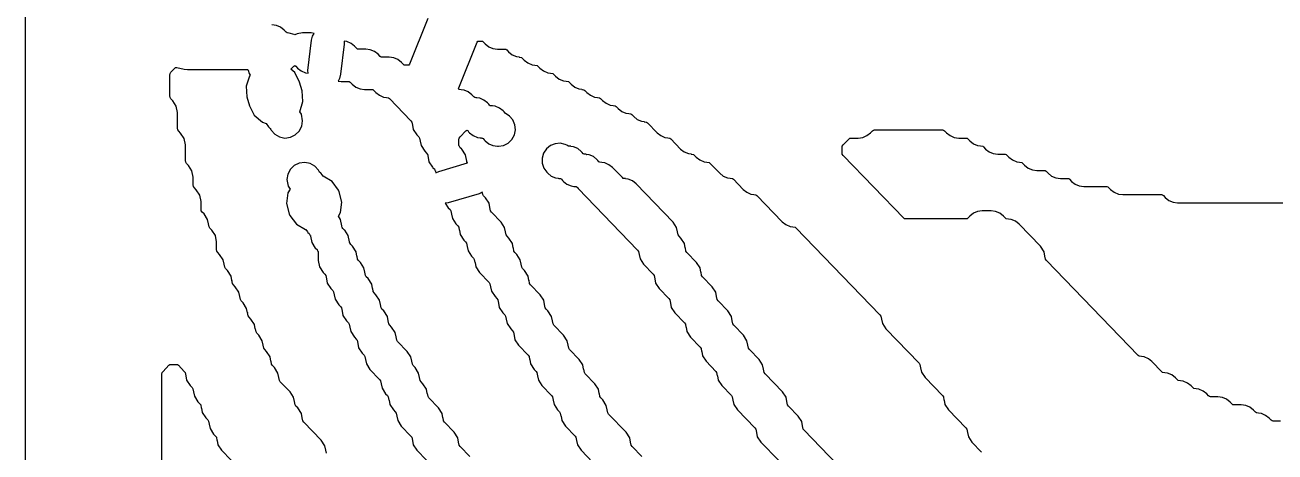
# Model space of a CAD drawing. Header units: millimetres. Extents: x 0 to 63, y 0 to 126.
# Drawn here: x 0 to 36.52, y 57.13 to 69.61 of the extents above; entities that cross this region are included whole.
import ezdxf

# ---------------------------------------------------------------- set-up
doc = ezdxf.new("R2010")
doc.units = ezdxf.units.MM
doc.layers.add('CUT', color=1, linetype='Continuous')

msp = doc.modelspace()

# ---------------------------------------------------------------- linework, layer by layer
at = {"layer": 'CUT'}
msp.add_lwpolyline([(63.2679, 123), (50.134, 123), (50.134, 126), (42.134, 126), (42.134, 123), (21.134, 123), (21.134, 126), (13.134, 126), (13.134, 123), (0, 123), (0, 3), (13.134, 3), (13.134, 0), (21.134, 0), (21.134, 3), (42.134, 3), (42.134, 0), (50.134, 0), (50.134, 3), (63.2679, 3)], close=True, dxfattribs=at)
for points in [[(11.7679, 69.8018), (11.2297, 68.4691), (11.2124, 68.4396), (11.1786, 68.4346), (11.1133, 68.4346), (11.0816, 68.4389), (11.0565, 68.4587), (10.9988, 68.5184), (10.8942, 68.601), (10.7714, 68.6531), (10.6393, 68.6709), (10.4018, 68.6709), (10.3714, 68.695), (10.3137, 68.7547), (10.209, 68.8373), (10.0863, 68.8894), (9.9542, 68.9072), (9.7167, 68.9072), (9.6862, 68.9312), (9.6285, 68.9909), (9.5239, 69.0736), (9.4012, 69.1257), (9.3233, 69.1362), (9.3244, 69.0558), (9.221, 68.1742), (9.1903, 68.0527), (9.1464, 67.9741), (9.2365, 67.962), (9.4739, 67.962), (9.5044, 67.9379), (9.5621, 67.8783), (9.6667, 67.7956), (9.7895, 67.7435), (9.9216, 67.7257), (10.1591, 67.7257), (10.1895, 67.7017), (10.2472, 67.642), (10.3519, 67.5593), (10.4746, 67.5072), (10.5567, 67.4962), (10.5564, 67.4939), (10.6212, 67.4852), (10.6463, 67.4654), (11.2747, 66.8152), (11.2995, 66.7771), (11.3174, 66.6851), (11.32, 66.6856), (11.3446, 66.559), (11.4486, 66.399), (11.5031, 66.3427), (11.5279, 66.3045), (11.5457, 66.2126), (11.5484, 66.2131), (11.573, 66.0865), (11.677, 65.9264), (11.7314, 65.8701), (11.7592, 65.8274), (11.7668, 65.819), (11.7649, 65.8073), (11.7649, 65.8013), (11.8014, 65.6139), (11.9054, 65.4538), (11.9174, 65.4414), (11.9594, 65.4102), (11.9756, 65.3732), (11.9876, 65.3548), (11.9952, 65.3464), (11.9933, 65.3348), (11.9933, 65.3287), (11.9998, 65.2951), (12.0874, 65.3341), (12.9272, 65.5826), (12.9245, 65.5888), (12.9125, 65.6072), (12.9049, 65.6156), (12.9068, 65.6273), (12.9068, 65.6333), (12.8704, 65.8207), (12.7663, 65.9808), (12.7543, 65.9932), (12.7123, 66.0244), (12.6962, 66.0614), (12.6842, 66.0798), (12.6766, 66.0882), (12.6784, 66.0998), (12.6784, 66.2598), (12.6871, 66.3045), (12.7119, 66.3427), (12.8789, 66.5154), (12.909, 66.5379), (12.9098, 66.5379), (12.9343, 66.5253), (12.9595, 66.4897), (12.9878, 66.4605), (13.0924, 66.3779), (13.2152, 66.3258), (13.2972, 66.3148), (13.2969, 66.3125), (13.3099, 66.3107), (13.3243, 66.3111), (13.3473, 66.308), (13.3624, 66.308), (13.3837, 66.2946), (13.3885, 66.2926), (13.4163, 66.2535), (13.4445, 66.2242), (13.5492, 66.1416), (13.6719, 66.0895), (13.8041, 66.0717), (13.8292, 66.0717), (13.9791, 66.0947), (14.1152, 66.1616), (14.225, 66.2662), (14.2984, 66.3989), (14.3286, 66.5476), (14.3129, 66.6984), (14.2526, 66.8376), (14.1535, 66.9523), (14.0244, 67.032), (14.0238, 67.0323), (13.996, 67.0714), (13.9677, 67.1007), (13.8631, 67.1833), (13.7404, 67.2354), (13.6583, 67.2464), (13.6586, 67.2487), (13.6457, 67.2504), (13.6313, 67.2501), (13.6082, 67.2532), (13.5931, 67.2532), (13.5718, 67.2666), (13.571, 67.2669), (13.5521, 67.2944), (13.511, 67.3369), (13.4064, 67.4196), (13.2836, 67.4717), (13.2016, 67.4827), (13.2019, 67.485), (13.1971, 67.4856), (13.1831, 67.4852), (13.1515, 67.4895), (13.1424, 67.4895), (13.1119, 67.5135), (13.0542, 67.5732), (12.9496, 67.6559), (12.8269, 67.708), (12.7448, 67.719), (12.7451, 67.7213), (12.6802, 67.73), (12.674, 67.7349), (12.6675, 67.7439), (12.6754, 67.7763), (13.2137, 69.109), (13.231, 69.1384), (13.2648, 69.1435), (13.3301, 69.1435), (13.3618, 69.1392), (13.3868, 69.1194), (13.4445, 69.0597), (13.5492, 68.977), (13.6719, 68.925), (13.8041, 68.9072), (14.0152, 68.9072), (14.0469, 68.9029), (14.072, 68.8831), (14.1297, 68.8234), (14.2343, 68.7407), (14.3571, 68.6887), (14.4391, 68.6776), (14.4388, 68.6754), (14.5037, 68.6666), (14.5287, 68.6468), (14.5864, 68.5871), (14.6911, 68.5045), (14.8138, 68.4524), (14.8959, 68.4413), (14.8956, 68.4391), (14.9604, 68.4303), (14.9855, 68.4105), (15.0432, 68.3508), (15.1478, 68.2682), (15.2706, 68.2161), (15.3526, 68.2051), (15.3523, 68.2028), (15.4172, 68.1941), (15.4423, 68.1742), (15.5, 68.1145), (15.6046, 68.0319), (15.7273, 67.9798), (15.8094, 67.9688), (15.8091, 67.9665), (15.8739, 67.9578), (15.899, 67.9379), (15.9567, 67.8783), (16.0614, 67.7956), (16.1841, 67.7435), (16.2662, 67.7325), (16.2658, 67.7302), (16.3307, 67.7215), (16.3558, 67.7017), (16.4135, 67.642), (16.5181, 67.5593), (16.6409, 67.5072), (16.7229, 67.4962), (16.7226, 67.4939), (16.7875, 67.4852), (16.8125, 67.4654), (16.8702, 67.4057), (16.9749, 67.323), (17.0976, 67.2709), (17.1797, 67.2599), (17.1794, 67.2576), (17.2442, 67.2489), (17.2693, 67.2291), (17.327, 67.1694), (17.4316, 67.0867), (17.5544, 67.0347), (17.6364, 67.0236), (17.6361, 67.0213), (17.701, 67.0126), (17.7261, 66.9928), (17.7838, 66.9331), (17.8884, 66.8504), (18.0111, 66.7984), (18.0932, 66.7873), (18.0929, 66.7851), (18.1577, 66.7763), (18.1828, 66.7565), (18.4689, 66.4605), (18.5735, 66.3779), (18.6963, 66.3258), (18.7783, 66.3148), (18.778, 66.3125), (18.8429, 66.3038), (18.868, 66.2839), (19.154, 65.988), (19.2587, 65.9053), (19.3814, 65.8532), (19.4635, 65.8422), (19.4632, 65.8399), (19.528, 65.8312), (19.5531, 65.8114), (19.6108, 65.7517), (19.7154, 65.669), (19.8382, 65.6169), (19.9202, 65.6059), (19.9199, 65.6036), (19.9848, 65.5949), (20.0099, 65.5751), (20.2959, 65.2791), (20.4006, 65.1964), (20.5233, 65.1444), (20.6054, 65.1333), (20.6051, 65.131), (20.6699, 65.1223), (20.695, 65.1025), (20.9811, 64.8065), (21.0857, 64.7239), (21.2085, 64.6718), (21.2905, 64.6607), (21.2902, 64.6585), (21.3551, 64.6497), (21.3801, 64.6299), (22.123, 63.8614), (22.2276, 63.7787), (22.3504, 63.7266), (22.4324, 63.7156), (22.4321, 63.7133), (22.497, 63.7046), (22.522, 63.6848), (24.9775, 61.1443), (25.0023, 61.1062), (25.0202, 61.0142), (25.0228, 61.0148), (25.0474, 60.8882), (25.1514, 60.7281), (26.1194, 59.7266), (26.1442, 59.6885), (26.1621, 59.5965), (26.1647, 59.597), (26.1893, 59.4704), (26.2933, 59.3103), (26.8045, 58.7815), (26.8293, 58.7433), (26.8472, 58.6514), (26.8498, 58.6519), (26.8744, 58.5253), (26.9785, 58.3652), (27.4897, 57.8363), (27.5144, 57.7982), (27.5323, 57.7062), (27.535, 57.7067), (27.5596, 57.5801), (27.6636, 57.4201), (27.9464, 57.1275)], [(8.8047, 57.0963), (8.7868, 57.1883), (8.7842, 57.1878), (8.7595, 57.3144), (8.6555, 57.4745), (8.1443, 58.0033), (8.1195, 58.0415), (8.1016, 58.1334), (8.099, 58.1329), (8.0744, 58.2595), (7.9704, 58.4196), (7.9159, 58.4759), (7.8911, 58.5141), (7.8733, 58.606), (7.8706, 58.6055), (7.846, 58.7321), (7.742, 58.8922), (7.4592, 59.1848), (7.4344, 59.2229), (7.4165, 59.3149), (7.4139, 59.3144), (7.3893, 59.441), (7.2852, 59.601), (7.2308, 59.6573), (7.206, 59.6955), (7.1881, 59.7874), (7.1855, 59.7869), (7.1609, 59.9135), (7.0568, 60.0736), (7.0024, 60.1299), (6.9776, 60.1681), (6.9597, 60.26), (6.9571, 60.2595), (6.9325, 60.3861), (6.8285, 60.5462), (6.774, 60.6025), (6.7492, 60.6406), (6.7314, 60.7326), (6.7287, 60.7321), (6.7041, 60.8587), (6.6001, 61.0188), (6.5457, 61.0751), (6.5209, 61.1132), (6.503, 61.2052), (6.5004, 61.2047), (6.4757, 61.3313), (6.3717, 61.4913), (6.3173, 61.5476), (6.2925, 61.5858), (6.2746, 61.6777), (6.272, 61.6772), (6.2474, 61.8038), (6.1433, 61.9639), (6.0889, 62.0202), (6.0641, 62.0584), (6.0462, 62.1503), (6.0436, 62.1498), (6.019, 62.2764), (5.9149, 62.4365), (5.8605, 62.4928), (5.8357, 62.5309), (5.8178, 62.6229), (5.8152, 62.6224), (5.7906, 62.749), (5.6866, 62.9091), (5.6321, 62.9654), (5.6073, 63.0035), (5.5987, 63.0482), (5.5987, 63.2704), (5.5622, 63.4578), (5.4582, 63.6179), (5.4038, 63.6742), (5.379, 63.7124), (5.3611, 63.8043), (5.3585, 63.8038), (5.3338, 63.9304), (5.2298, 64.0905), (5.1754, 64.1468), (5.1506, 64.1849), (5.1419, 64.2296), (5.1419, 64.4519), (5.1055, 64.6393), (5.0014, 64.7994), (4.947, 64.8557), (4.9222, 64.8938), (4.9135, 64.9385), (4.9135, 65.1607), (4.8771, 65.3481), (4.773, 65.5082), (4.7186, 65.5645), (4.6938, 65.6027), (4.6851, 65.6473), (4.6851, 66.1059), (4.6487, 66.2933), (4.5447, 66.4534), (4.4902, 66.5097), (4.4654, 66.5478), (4.4568, 66.5925), (4.4568, 67.051), (4.4203, 67.2384), (4.3163, 67.3985), (4.2619, 67.4548), (4.2371, 67.493), (4.2284, 67.5376), (4.2284, 68.1501), (4.2371, 68.1948), (4.2619, 68.2329), (4.3703, 68.3451), (4.4014, 68.3681), (4.4402, 68.367), (4.6479, 68.3256), (4.7454, 68.316), (6.4987, 68.316), (6.5084, 68.3136), (6.5192, 68.2908), (6.5493, 68.1944), (6.5807, 68.1496), (6.5564, 68.1213), (6.4595, 67.8246), (6.4834, 67.5133), (6.5565, 67.2524), (6.6977, 66.974), (6.9347, 66.7709), (7.0446, 66.7349), (7.1094, 66.6352), (7.1214, 66.6228), (7.1634, 66.5916), (7.1796, 66.5547), (7.1916, 66.5362), (7.2988, 66.418), (7.4379, 66.3396), (7.5946, 66.309), (7.7529, 66.3293), (7.8968, 66.3985), (8.0115, 66.5096), (8.0854, 66.6511), (8.1108, 66.8087), (8.1108, 66.8147), (8.0744, 67.0021), (8.0249, 67.0783), (8.1211, 67.3727), (8.0972, 67.684), (8.0241, 67.9449), (7.8829, 68.2233), (7.771, 68.3192), (7.8545, 68.4057), (7.8825, 68.4266), (7.9104, 68.4057), (7.9634, 68.3508), (8.0681, 68.2682), (8.1908, 68.2161), (8.2687, 68.2056), (8.2676, 68.286), (8.371, 69.1676), (8.4017, 69.2891), (8.4456, 69.3676), (8.3555, 69.3797), (8.108, 69.3797), (7.9539, 69.3554), (7.8858, 69.3208), (7.8653, 69.3343), (7.7222, 69.3755), (7.6556, 69.3842), (7.6308, 69.4038), (7.5731, 69.4635), (7.4685, 69.5462), (7.3457, 69.5983), (7.2136, 69.616)], [(36.6746, 58.038), (36.4634, 58.038), (36.4318, 58.0422), (36.4067, 58.0621), (36.349, 58.1217), (36.2444, 58.2044), (36.1216, 58.2565), (36.0396, 58.2675), (36.0399, 58.2698), (35.975, 58.2785), (35.9499, 58.2983), (35.8922, 58.358), (35.7876, 58.4407), (35.6649, 58.4928), (35.5327, 58.5105), (35.3215, 58.5105), (35.2899, 58.5148), (35.2648, 58.5346), (35.2071, 58.5943), (35.1025, 58.677), (34.9797, 58.7291), (34.8476, 58.7468), (34.6364, 58.7468), (34.6047, 58.7511), (34.5796, 58.7709), (34.5219, 58.8306), (34.4173, 58.9133), (34.2946, 58.9653), (34.2125, 58.9764), (34.2128, 58.9787), (34.148, 58.9874), (34.1229, 59.0072), (34.0652, 59.0669), (33.9606, 59.1496), (33.8378, 59.2016), (33.7558, 59.2127), (33.7561, 59.2149), (33.6912, 59.2237), (33.6661, 59.2435), (33.6084, 59.3032), (33.5038, 59.3858), (33.3811, 59.4379), (33.299, 59.449), (33.2993, 59.4512), (33.2344, 59.46), (33.2094, 59.4798), (32.9233, 59.7758), (32.8187, 59.8584), (32.6959, 59.9105), (32.6139, 59.9215), (32.6142, 59.9238), (32.5493, 59.9325), (32.5242, 59.9523), (29.8404, 62.7291), (29.8156, 62.7672), (29.7977, 62.8592), (29.7951, 62.8587), (29.7705, 62.9853), (29.6665, 63.1453), (29.0408, 63.7926), (28.9362, 63.8753), (28.8135, 63.9274), (28.7314, 63.9384), (28.7317, 63.9407), (28.6668, 63.9494), (28.6418, 63.9692), (28.5841, 64.0289), (28.4794, 64.1116), (28.3567, 64.1637), (28.2245, 64.1814), (27.9636, 64.1814), (27.8315, 64.1637), (27.7087, 64.1116), (27.6041, 64.0289), (27.5464, 63.9692), (27.5213, 63.9494), (27.4897, 63.9451), (25.7296, 63.9451), (25.6979, 63.9494), (25.6728, 63.9692), (23.9025, 65.8008), (23.8777, 65.839), (23.8691, 65.8836), (23.8691, 66.0236), (23.8777, 66.0682), (23.9025, 66.1064), (24.0742, 66.2839), (24.0992, 66.3038), (24.1309, 66.308), (24.3421, 66.308), (24.4742, 66.3258), (24.597, 66.3779), (24.7016, 66.4605), (24.7593, 66.5202), (24.7844, 66.54), (24.8161, 66.5443), (26.8045, 66.5443), (26.8362, 66.54), (26.8613, 66.5202), (26.919, 66.4605), (27.0236, 66.3779), (27.1463, 66.3258), (27.2785, 66.308), (27.4897, 66.308), (27.5213, 66.3038), (27.5464, 66.2839), (27.6041, 66.2242), (27.7087, 66.1416), (27.8315, 66.0895), (27.9135, 66.0785), (27.9132, 66.0762), (27.9781, 66.0675), (28.0032, 66.0477), (28.0609, 65.988), (28.1655, 65.9053), (28.2882, 65.8532), (28.4204, 65.8354), (28.6316, 65.8354), (28.6632, 65.8312), (28.6883, 65.8114), (28.746, 65.7517), (28.8506, 65.669), (28.9734, 65.6169), (29.0554, 65.6059), (29.0551, 65.6036), (29.12, 65.5949), (29.1451, 65.5751), (29.2028, 65.5154), (29.3074, 65.4327), (29.4301, 65.3806), (29.5623, 65.3629), (29.7735, 65.3629), (29.8051, 65.3586), (29.8302, 65.3388), (29.8879, 65.2791), (29.9925, 65.1964), (30.1153, 65.1444), (30.2474, 65.1266), (30.4586, 65.1266), (30.4903, 65.1223), (30.5153, 65.1025), (30.573, 65.0428), (30.6777, 64.9601), (30.8004, 64.9081), (30.9326, 64.8903), (31.6005, 64.8903), (31.6322, 64.886), (31.6572, 64.8662), (31.7149, 64.8065), (31.8196, 64.7239), (31.9423, 64.6718), (32.0745, 64.654), (33.1992, 64.654), (33.2308, 64.6497), (33.2559, 64.6299), (33.3136, 64.5702), (33.4182, 64.4876), (33.541, 64.4355), (33.6731, 64.4177), (37.1314, 64.4177)], [(23.7286, 56.7656), (22.7606, 57.7671), (22.7358, 57.8052), (22.718, 57.8971), (22.7153, 57.8966), (22.6907, 58.0232), (22.5867, 58.1833), (22.3039, 58.4759), (22.2791, 58.5141), (22.2612, 58.606), (22.2586, 58.6055), (22.2339, 58.7321), (22.1299, 58.8922), (21.6187, 59.4211), (21.5939, 59.4592), (21.5761, 59.5512), (21.5734, 59.5506), (21.5488, 59.6772), (21.4448, 59.8373), (21.162, 60.1299), (21.1372, 60.1681), (21.1193, 60.26), (21.1167, 60.2595), (21.092, 60.3861), (20.988, 60.5462), (20.7052, 60.8388), (20.6804, 60.8769), (20.6625, 60.9689), (20.6599, 60.9684), (20.6353, 61.095), (20.5313, 61.2551), (20.2485, 61.5476), (20.2237, 61.5858), (20.2058, 61.6777), (20.2032, 61.6772), (20.1785, 61.8038), (20.0745, 61.9639), (19.7917, 62.2565), (19.7669, 62.2947), (19.749, 62.3866), (19.7464, 62.3861), (19.7218, 62.5127), (19.6177, 62.6728), (19.3349, 62.9654), (19.3101, 63.0035), (19.2923, 63.0955), (19.2896, 63.0949), (19.265, 63.2216), (19.161, 63.3816), (19.1066, 63.4379), (19.0818, 63.4761), (19.0639, 63.568), (19.0613, 63.5675), (19.0366, 63.6941), (18.9326, 63.8542), (17.8502, 64.9741), (17.7456, 65.0567), (17.6228, 65.1088), (17.5408, 65.1198), (17.5411, 65.1221), (17.4762, 65.1308), (17.4511, 65.1507), (17.1651, 65.4466), (17.0604, 65.5293), (16.9377, 65.5814), (16.8556, 65.5924), (16.8559, 65.5947), (16.7905, 65.6035), (16.7644, 65.6146), (16.7365, 65.6537), (16.7083, 65.6829), (16.6037, 65.7656), (16.4809, 65.8177), (16.3989, 65.8287), (16.3992, 65.831), (16.3862, 65.8327), (16.3718, 65.8323), (16.3488, 65.8354), (16.3337, 65.8354), (16.3123, 65.8488), (16.3076, 65.8509), (16.2798, 65.89), (16.2515, 65.9192), (16.1469, 66.0019), (16.0242, 66.054), (15.9421, 66.065), (15.9424, 66.0673), (15.9295, 66.069), (15.9151, 66.0686), (15.892, 66.0717), (15.8769, 66.0717), (15.8556, 66.0851), (15.8257, 66.0978), (15.7827, 66.1223), (15.6364, 66.1547), (15.4871, 66.1422), (15.3482, 66.0861), (15.2321, 65.9913), (15.1494, 65.8664), (15.1073, 65.7226), (15.1098, 65.5728), (15.1565, 65.4304), (15.2433, 65.3083), (15.2716, 65.2791), (15.3762, 65.1964), (15.499, 65.1444), (15.581, 65.1333), (15.5807, 65.131), (15.5937, 65.1293), (15.6081, 65.1297), (15.6311, 65.1266), (15.6462, 65.1266), (15.6675, 65.1132), (15.6723, 65.1112), (15.7001, 65.072), (15.7283, 65.0428), (15.833, 64.9601), (15.9557, 64.9081), (16.0378, 64.897), (16.0375, 64.8948), (16.0504, 64.893), (16.0648, 64.8934), (16.0879, 64.8903), (16.103, 64.8903), (16.1243, 64.8769), (16.129, 64.8749), (16.1569, 64.8357), (17.8977, 63.0346), (17.9225, 62.9965), (17.9404, 62.9045), (17.943, 62.9051), (17.9676, 62.7784), (18.0717, 62.6184), (18.3545, 62.3258), (18.3793, 62.2876), (18.3971, 62.1957), (18.3998, 62.1962), (18.4244, 62.0696), (18.5284, 61.9095), (18.8112, 61.6169), (18.836, 61.5788), (18.8539, 61.4868), (18.8565, 61.4873), (18.8811, 61.3607), (18.9852, 61.2006), (19.268, 60.9081), (19.2928, 60.8699), (19.3107, 60.778), (19.3133, 60.7785), (19.3379, 60.6519), (19.4419, 60.4918), (19.7247, 60.1992), (19.7495, 60.161), (19.7674, 60.0691), (19.77, 60.0696), (19.7947, 59.943), (19.8987, 59.7829), (20.1815, 59.4903), (20.2063, 59.4522), (20.2242, 59.3602), (20.2268, 59.3607), (20.2514, 59.2341), (20.3555, 59.0741), (20.6383, 58.7815), (20.6631, 58.7433), (20.6809, 58.6514), (20.6836, 58.6519), (20.7082, 58.5253), (20.8122, 58.3652), (21.3234, 57.8363), (21.3482, 57.7982), (21.3661, 57.7062), (21.3687, 57.7067), (21.3933, 57.5801), (21.4974, 57.4201), (22.0085, 56.8912)], [(12.9947, 57.0019), (12.7119, 57.2945), (12.6871, 57.3326), (12.6692, 57.4246), (12.6666, 57.4241), (12.642, 57.5507), (12.538, 57.7107), (12.2552, 58.0033), (12.2304, 58.0415), (12.2125, 58.1334), (12.2099, 58.1329), (12.1852, 58.2595), (12.0812, 58.4196), (11.7984, 58.7122), (11.7736, 58.7503), (11.7557, 58.8423), (11.7531, 58.8418), (11.7285, 58.9684), (11.6244, 59.1285), (11.57, 59.1848), (11.5452, 59.2229), (11.5273, 59.3149), (11.5247, 59.3144), (11.5001, 59.441), (11.3961, 59.601), (11.3416, 59.6573), (11.3168, 59.6955), (11.299, 59.7874), (11.2963, 59.7869), (11.2717, 59.9135), (11.1677, 60.0736), (10.8849, 60.3662), (10.8601, 60.4044), (10.8422, 60.4963), (10.8396, 60.4958), (10.8149, 60.6224), (10.7109, 60.7825), (10.6565, 60.8388), (10.6317, 60.8769), (10.6138, 60.9689), (10.6112, 60.9684), (10.5866, 61.095), (10.4825, 61.2551), (10.4281, 61.3114), (10.4033, 61.3495), (10.3854, 61.4414), (10.3828, 61.4409), (10.3582, 61.5675), (10.2542, 61.7276), (10.1997, 61.7839), (10.1749, 61.8221), (10.1571, 61.914), (10.1544, 61.9135), (10.1298, 62.0401), (10.0258, 62.2002), (9.9714, 62.2565), (9.9466, 62.2947), (9.9287, 62.3866), (9.9261, 62.3861), (9.9014, 62.5127), (9.7974, 62.6728), (9.743, 62.7291), (9.7182, 62.7672), (9.7003, 62.8592), (9.6977, 62.8587), (9.673, 62.9853), (9.569, 63.1453), (9.5146, 63.2016), (9.4868, 63.2444), (9.4792, 63.2527), (9.4811, 63.2644), (9.4811, 63.2704), (9.4447, 63.4578), (9.3406, 63.6179), (9.3287, 63.6303), (9.2866, 63.6615), (9.2705, 63.6985), (9.2585, 63.7169), (9.2509, 63.7253), (9.2527, 63.737), (9.2527, 63.743), (9.2163, 63.9304), (9.1548, 64.0251), (9.2155, 64.128), (9.2592, 64.437), (9.1814, 64.7393), (9.159, 64.7859), (8.9713, 65.0354), (8.7084, 65.1906), (8.6555, 65.2719), (8.6435, 65.2843), (8.6015, 65.3155), (8.5853, 65.3525), (8.5733, 65.3709), (8.4661, 65.4892), (8.327, 65.5676), (8.1703, 65.5982), (8.012, 65.5779), (7.8681, 65.5086), (7.7534, 65.3976), (7.6796, 65.2561), (7.6541, 65.0985), (7.6541, 65.0924), (7.6905, 64.905), (7.749, 64.8151), (7.683, 64.7035), (7.6393, 64.3944), (7.7172, 64.0921), (7.7396, 64.0456), (7.9272, 63.7961), (8.196, 63.6374), (8.204, 63.6363), (8.2513, 63.5635), (8.2633, 63.5511), (8.3053, 63.5199), (8.3215, 63.483), (8.3335, 63.4645), (8.3411, 63.4561), (8.3392, 63.4445), (8.3392, 63.4384), (8.3757, 63.251), (8.4797, 63.0909), (8.4917, 63.0785), (8.5337, 63.0473), (8.5499, 63.0104), (8.5619, 62.9919), (8.5695, 62.9835), (8.5676, 62.9719), (8.5676, 62.7296), (8.604, 62.5422), (8.7081, 62.3821), (8.7625, 62.3258), (8.7873, 62.2876), (8.8052, 62.1957), (8.8078, 62.1962), (8.8324, 62.0696), (8.9365, 61.9095), (8.9909, 61.8532), (9.0157, 61.8151), (9.0336, 61.7231), (9.0362, 61.7236), (9.0608, 61.597), (9.1648, 61.4369), (9.2193, 61.3806), (9.2441, 61.3425), (9.2619, 61.2505), (9.2646, 61.251), (9.2892, 61.1244), (9.3932, 60.9644), (9.4476, 60.9081), (9.4724, 60.8699), (9.4903, 60.778), (9.4929, 60.7785), (9.5176, 60.6519), (9.6216, 60.4918), (9.676, 60.4355), (9.7008, 60.3973), (9.7187, 60.3054), (9.7213, 60.3059), (9.7459, 60.1793), (9.85, 60.0192), (9.9044, 59.9629), (9.9292, 59.9248), (9.9471, 59.8328), (9.9497, 59.8333), (9.9743, 59.7067), (10.0784, 59.5466), (10.3612, 59.254), (10.386, 59.2159), (10.4038, 59.124), (10.4065, 59.1245), (10.4311, 58.9979), (10.5351, 58.8378), (10.5895, 58.7815), (10.6143, 58.7433), (10.6322, 58.6514), (10.6348, 58.6519), (10.6595, 58.5253), (10.7635, 58.3652), (10.8179, 58.3089), (10.8427, 58.2707), (10.8606, 58.1788), (10.8632, 58.1793), (10.8878, 58.0527), (10.9919, 57.8926), (11.2747, 57.6), (11.2995, 57.5619), (11.3174, 57.4699), (11.32, 57.4705), (11.3446, 57.3438), (11.4486, 57.1838), (11.7314, 56.8912)], [(18.0191, 57.0019), (17.7363, 57.2945), (17.7115, 57.3326), (17.6936, 57.4246), (17.691, 57.4241), (17.6663, 57.5507), (17.5623, 57.7107), (17.0511, 58.2396), (17.0263, 58.2778), (17.0085, 58.3697), (17.0058, 58.3692), (16.9812, 58.4958), (16.8772, 58.6559), (16.8228, 58.7122), (16.798, 58.7503), (16.7801, 58.8423), (16.7775, 58.8418), (16.7528, 58.9684), (16.6488, 59.1285), (16.366, 59.4211), (16.3412, 59.4592), (16.3233, 59.5512), (16.3207, 59.5506), (16.2961, 59.6772), (16.192, 59.8373), (15.9092, 60.1299), (15.8844, 60.1681), (15.8666, 60.26), (15.8639, 60.2595), (15.8393, 60.3861), (15.7353, 60.5462), (15.4525, 60.8388), (15.4277, 60.8769), (15.4098, 60.9689), (15.4072, 60.9684), (15.3825, 61.095), (15.2785, 61.2551), (15.2241, 61.3114), (15.1993, 61.3495), (15.1814, 61.4414), (15.1788, 61.4409), (15.1542, 61.5675), (15.0501, 61.7276), (14.7673, 62.0202), (14.7425, 62.0584), (14.7247, 62.1503), (14.722, 62.1498), (14.6974, 62.2764), (14.5934, 62.4365), (14.539, 62.4928), (14.5142, 62.5309), (14.4963, 62.6229), (14.4937, 62.6224), (14.469, 62.749), (14.365, 62.9091), (14.3106, 62.9654), (14.2858, 63.0035), (14.2679, 63.0955), (14.2653, 63.0949), (14.2406, 63.2216), (14.1366, 63.3816), (14.0822, 63.4379), (14.0574, 63.4761), (14.0395, 63.568), (14.0369, 63.5675), (14.0123, 63.6941), (13.9082, 63.8542), (13.6254, 64.1468), (13.6006, 64.1849), (13.5828, 64.2769), (13.5801, 64.2764), (13.5555, 64.403), (13.4515, 64.5631), (13.3971, 64.6194), (13.3723, 64.6575), (13.3596, 64.7228), (13.2695, 64.6827), (12.3598, 64.4135), (12.2788, 64.4007), (12.3622, 64.2724), (12.4166, 64.2161), (12.4414, 64.1779), (12.4593, 64.086), (12.4619, 64.0865), (12.4865, 63.9599), (12.5905, 63.7998), (12.645, 63.7435), (12.6698, 63.7053), (12.6876, 63.6134), (12.6903, 63.6139), (12.7149, 63.4873), (12.8189, 63.3272), (12.8733, 63.2709), (12.8981, 63.2328), (12.916, 63.1408), (12.9186, 63.1413), (12.9433, 63.0147), (13.0473, 62.8547), (13.1017, 62.7984), (13.1265, 62.7602), (13.1444, 62.6683), (13.147, 62.6688), (13.1716, 62.5422), (13.2757, 62.3821), (13.5585, 62.0895), (13.5833, 62.0513), (13.6012, 61.9594), (13.6038, 61.9599), (13.6284, 61.8333), (13.7324, 61.6732), (13.7869, 61.6169), (13.8117, 61.5788), (13.8295, 61.4868), (13.8322, 61.4873), (13.8568, 61.3607), (13.9608, 61.2006), (14.0152, 61.1443), (14.04, 61.1062), (14.0579, 61.0142), (14.0605, 61.0148), (14.0852, 60.8882), (14.1892, 60.7281), (14.2436, 60.6718), (14.2684, 60.6336), (14.2863, 60.5417), (14.2889, 60.5422), (14.3135, 60.4156), (14.4176, 60.2555), (14.7004, 59.9629), (14.7252, 59.9248), (14.7431, 59.8328), (14.7457, 59.8333), (14.7703, 59.7067), (14.8743, 59.5466), (14.9288, 59.4903), (14.9536, 59.4522), (14.9714, 59.3602), (14.9741, 59.3607), (14.9987, 59.2341), (15.1027, 59.0741), (15.3855, 58.7815), (15.4103, 58.7433), (15.4282, 58.6514), (15.4308, 58.6519), (15.4554, 58.5253), (15.5595, 58.3652), (15.6139, 58.3089), (15.6387, 58.2707), (15.6566, 58.1788), (15.6592, 58.1793), (15.6838, 58.0527), (15.7879, 57.8926), (16.0707, 57.6), (16.0955, 57.5619), (16.1133, 57.4699), (16.116, 57.4705), (16.1406, 57.3438), (16.2446, 57.1838), (16.7558, 56.6549)], [(4, 44.1452), (4, 59.4075), (4.0087, 59.4522), (4.0335, 59.4903), (4.2051, 59.6679), (4.2302, 59.6877), (4.2619, 59.692), (4.4233, 59.692), (4.455, 59.6877), (4.48, 59.6679), (4.6517, 59.4903), (4.6765, 59.4522), (4.6943, 59.3602), (4.697, 59.3607), (4.7216, 59.2341), (4.8256, 59.0741), (4.88, 59.0178), (4.9048, 58.9796), (4.9227, 58.8877), (4.9253, 58.8882), (4.95, 58.7616), (5.054, 58.6015), (5.1084, 58.5452), (5.1332, 58.507), (5.1511, 58.4151), (5.1537, 58.4156), (5.1783, 58.289), (5.2824, 58.1289), (5.3368, 58.0726), (5.3616, 58.0345), (5.3795, 57.9425), (5.3821, 57.943), (5.4067, 57.8164), (5.5108, 57.6563), (5.5652, 57.6), (5.59, 57.5619), (5.6079, 57.4699), (5.6105, 57.4705), (5.6351, 57.3438), (5.7391, 57.1838), (6.0219, 56.8912)]]:
    msp.add_lwpolyline(points, dxfattribs=at)

doc.saveas('drawing.dxf')
